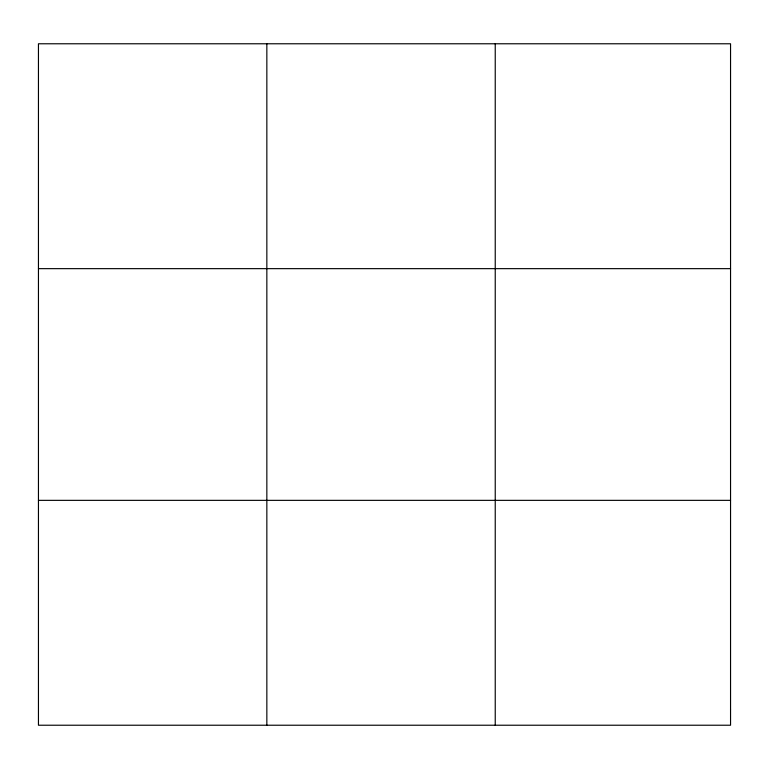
<?xml version="1.0" encoding="UTF-8"?>
<svg xmlns="http://www.w3.org/2000/svg" width="769" height="769" viewBox="0 0 769 769"><rect width="100%" height="100%" fill="white"/><g stroke="black" fill="none" stroke-linecap="round" stroke-linejoin="round"><path stroke-width="1.15" d="M266.843 725.225L266.843 43.775M495.236 725.225L495.236 43.775M38.45 268.65L730.55 268.65M38.45 500.35L730.55 500.35M730.55 709.162L730.55 725.225L38.45 725.225L38.45 43.775L730.55 43.775L730.55 709.162"/></g></svg>
